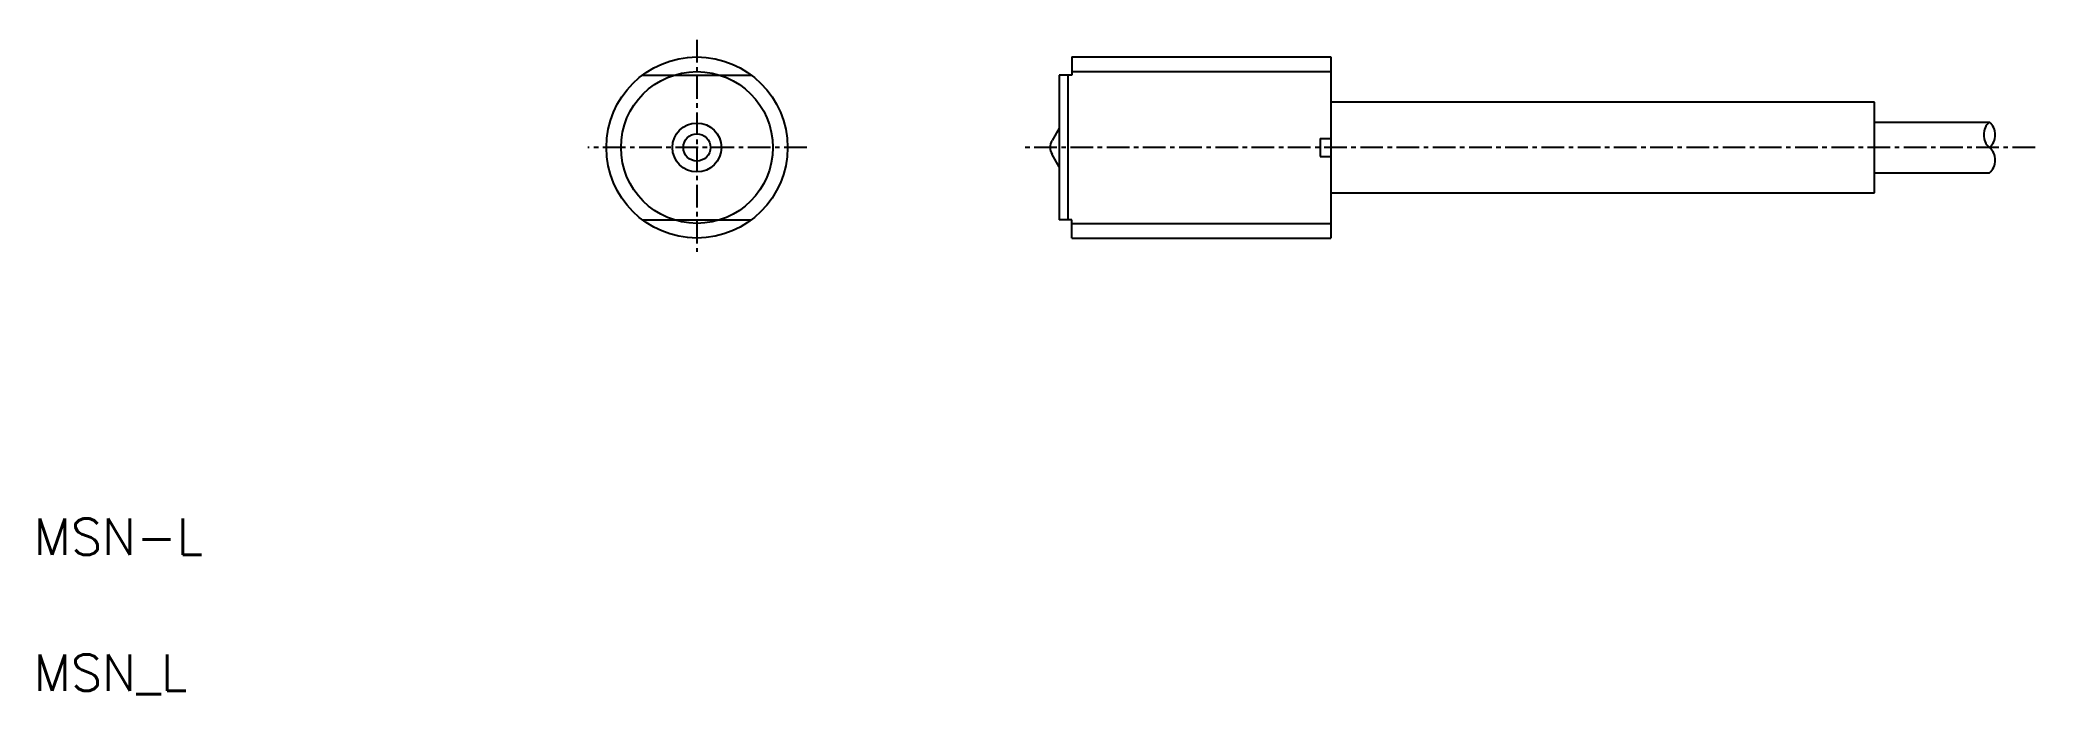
# Model space of a CAD drawing. Extents: x 5 to 115, y 5 to 41.
import ezdxf

# ---------------------------------------------------------------- set-up
doc = ezdxf.new("R2010")
doc.units = 0
doc.linetypes.add('CENTER', pattern=[2, 1.25, -0.25, 0.25, -0.25])
doc.layers.get('0').update_dxf_attribs({"linetype": 'CONTINUOUS'})
doc.layers.add('CENTER', color=1, linetype='CENTER')
doc.styles.get("Standard").update_dxf_attribs({"font": 'txt.shx', "bigfont": 'bigfont.shx'})

msp = doc.modelspace()

# ---------------------------------------------------------------- linework, layer by layer
at = {"color": 7, "linetype": 'CONTINUOUS'}
for p, q in [((62.31, 40), (76.61, 40)), ((62.31, 40), (62.31, 39)), ((76.61, 40), (76.61, 35.5)), ((38.61, 39), (44.61, 39)), ((61.61, 39), (61.61, 31)), ((62.31, 39), (61.61, 39)), ((62.11, 31), (62.11, 39)), ((106.61, 37.5), (76.61, 37.5)), ((76.61, 37.5), (76.61, 32.5)), ((106.61, 32.5), (106.61, 37.5)), ((106.61, 36.4), (112.95, 36.4)), ((61.61, 36.07), (61.21, 35.38)), ((76.01, 35.5), (76.01, 34.5)), ((76.01, 35.5), (76.61, 35.5)), ((61.61, 33.93), (61.21, 34.62)), ((76.01, 34.5), (76.61, 34.5)), ((76.61, 34.5), (76.61, 30)), ((106.61, 33.6), (112.95, 33.6)), ((76.61, 32.5), (106.61, 32.5)), ((38.61, 31), (44.61, 31)), ((62.31, 31), (61.61, 31)), ((62.31, 30), (62.31, 31)), ((62.31, 30), (76.61, 30))]:
    msp.add_line(p, q, dxfattribs=at)
at = {"color": 3, "linetype": 'CONTINUOUS'}
for p, q in [((62.31, 39.19), (76.61, 39.19)), ((62.31, 30.81), (76.61, 30.81))]:
    msp.add_line(p, q, dxfattribs=at)
at = {"color": 7, "linetype": 'CONTINUOUS'}
for radius in [5, 1.35, 0.75]:
    msp.add_circle((41.61, 35), radius, dxfattribs=at)
at = {"color": 3, "linetype": 'CONTINUOUS'}
msp.add_circle((41.61, 35), 4.19, dxfattribs=at)
for centre, start, end in [((113.57, 35.7), 131.4096, 228.5891), ((112.34, 35.7), 311.4109, 48.5904), ((112.34, 34.3), 311.4096, 48.5891)]:
    msp.add_arc(centre, 0.933, start, end, dxfattribs=at)
at = {"color": 7, "linetype": 'CONTINUOUS'}
msp.add_arc((61.86, 35), 0.75, 150, 210, dxfattribs=at)
for p in [(61.11, 35), (76.61, 35)]:
    msp.add_point(p, dxfattribs=at)
at = {"layer": 'CENTER', "color": 1, "linetype": 'CENTER'}
for p, q in [((41.61, 40.94), (41.61, 29.24)), ((47.67, 35), (35.59, 35)), ((115.48, 35), (59.72, 35))]:
    msp.add_line(p, q, dxfattribs=at)

# ---------------------------------------------------------------- texts
at = {"color": 7, "linetype": 'CONTINUOUS'}
for s, p in [('MSN-L', (5, 12.5)), ('MSN_L', (5, 5))]:
    msp.add_text(s, height=2, dxfattribs=at).set_placement(p)

doc.saveas('drawing.dxf')
